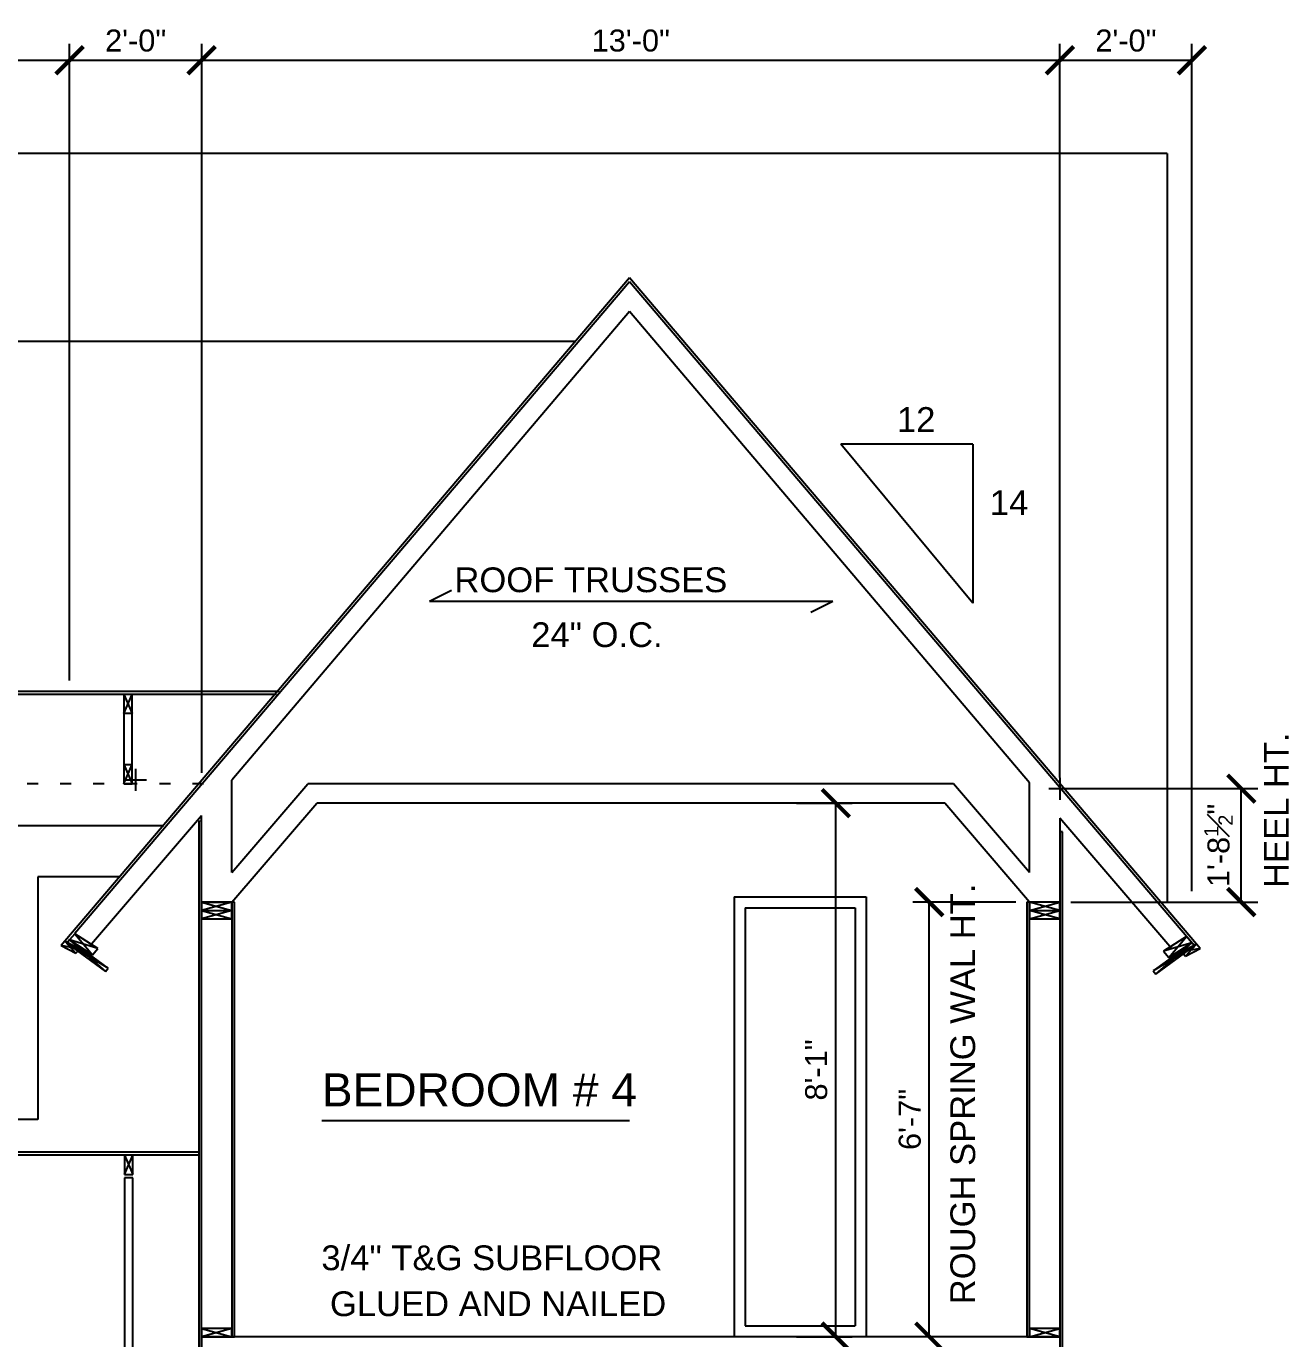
# Model space of a CAD drawing. Header units: inches. Extents: x -28708 to -16583, y 64755 to 66587.
# Drawn here: x -17599.1 to -17369.6, y 64983 to 65221.6 of the extents above; entities that cross this region are included whole.
import ezdxf

# ---------------------------------------------------------------- set-up
doc = ezdxf.new("R2010")
doc.units = ezdxf.units.IN
doc.header["$LTSCALE"] = 20
doc.header["$MEASUREMENT"] = 0
doc.linetypes.add('Dashed Small', pattern=[4, 1, -2, 1])
doc.linetypes.add('Solid', pattern=[0])
for name, color, linetype in [('BLOCKING', 2, 'Continuous'), ('CEILING SECTION', 2, 'Continuous'), ('DIM', 2, 'Continuous'), ('DOOR', 3, 'Continuous'), ('ELEVATION WALL', 5, 'Continuous'), ('ROOF SECTION', 2, 'Continuous'), ('SYMBOLS', 7, 'Continuous'), ('TEXT', 3, 'Continuous'), ('WALL SECTION', 5, 'Continuous')]:
    doc.layers.add(name, color=color, linetype=linetype)
doc.layers.add('SPDIMENSION', color=7, linetype='Continuous', lineweight=0)
doc.layers.add('SPSHAPE_OUTLINE', color=7, linetype='Continuous', lineweight=0)
doc.styles.add('0.25 INCH', font='arial.ttf', dxfattribs={"height": 4})
doc.styles.add('Arial', font='arial.ttf')
doc.dimstyles.new('0.25 INCH', dxfattribs={"dimtxt": 4, "dimasz": 5, "dimexe": 3, "dimexo": 2, "dimgap": 1.5, "dimtad": 1, "dimdec": 3, "dimzin": 3, "dimdsep": 46, "dimlunit": 4, "dimtxsty": '0.25 INCH', "dimblk": 'ARCHTICK', "dimcen": 0.09, "dimclrd": 95, "dimclre": 8, "dimclrt": 30, "dimadec": 0, "dimazin": 0, "dimtfac": 0.65, "dimtdec": 3, "dimtofl": 0, "dimtmove": 2, "dimatfit": 3, "dimfxl": 0.18, "dimfrac": 1, "dimtolj": 1, "dimtzin": 0, "dimlwd": -1, "dimlwe": -1, "dimarcsym": 0})

# ---------------------------------------------------------------- blocks, each defined once
blk = doc.blocks.new('_ArchTick')
at = {"color": 0, "linetype": 'ByBlock', "const_width": 0.15}
blk.add_lwpolyline([(-0.5, -0.5), (0.5, 0.5)], dxfattribs=at)
blk = doc.blocks.new('*D637')
at = {"layer": 'DEFPOINTS', "color": 0, "linetype": 'ByBlock', "lineweight": -2, "transparency": 16777216}
for p in [(-17591.2, 65215.45), (-17591.2, 65100.69), (-17747.2, 65096.64)]:
    blk.add_point(p, dxfattribs=at)
at = {"layer": 'DIM', "color": 8, "transparency": 16777216}
for p, q in [((-17747.2, 65098.64), (-17747.2, 65218.45)), ((-17591.2, 65102.69), (-17591.2, 65218.45))]:
    blk.add_line(p, q, dxfattribs=at)
at = {"layer": 'DIM', "color": 95, "transparency": 16777216}
blk.add_line((-17747.2, 65215.45), (-17591.2, 65215.45), dxfattribs=at)
at = {"layer": 'DIM', "color": 95, "linetype": 'ByBlock', "transparency": 16777216, "xscale": 5, "yscale": 5, "zscale": 5, "rotation": 180}
blk.add_blockref('_ArchTick', (-17747.2, 65215.45), dxfattribs=at)
at = {"layer": 'DIM', "color": 95, "linetype": 'ByBlock', "transparency": 16777216, "xscale": 5, "yscale": 5, "zscale": 5}
blk.add_blockref('_ArchTick', (-17591.2, 65215.45), dxfattribs=at)
at = {"layer": 'DIM', "color": 30, "linetype": 'ByBlock', "lineweight": -2, "transparency": 16777216, "insert": (-17669.2, 65219), "char_height": 4, "attachment_point": 5, "style": 'Arial'}
blk.add_mtext('\\A1;13\'-0"', dxfattribs=at)
blk = doc.blocks.new('*D638')
at = {"layer": 'DEFPOINTS', "color": 0, "linetype": 'ByBlock', "lineweight": -2, "transparency": 16777216}
for p in [(-17567.2, 65215.45), (-17591.2, 65100.69), (-17567.2, 65083.87)]:
    blk.add_point(p, dxfattribs=at)
at = {"layer": 'DIM', "color": 8, "transparency": 16777216}
for p, q in [((-17591.2, 65102.69), (-17591.2, 65218.45)), ((-17567.2, 65085.87), (-17567.2, 65218.45))]:
    blk.add_line(p, q, dxfattribs=at)
at = {"layer": 'DIM', "color": 95, "transparency": 16777216}
blk.add_line((-17591.2, 65215.45), (-17567.2, 65215.45), dxfattribs=at)
at = {"layer": 'DIM', "color": 95, "linetype": 'ByBlock', "transparency": 16777216, "xscale": 5, "yscale": 5, "zscale": 5, "rotation": 180}
blk.add_blockref('_ArchTick', (-17591.2, 65215.45), dxfattribs=at)
at = {"layer": 'DIM', "color": 95, "linetype": 'ByBlock', "transparency": 16777216, "xscale": 5, "yscale": 5, "zscale": 5}
blk.add_blockref('_ArchTick', (-17567.2, 65215.45), dxfattribs=at)
at = {"layer": 'DIM', "color": 30, "linetype": 'ByBlock', "lineweight": -2, "transparency": 16777216, "insert": (-17579.2, 65219), "char_height": 4, "attachment_point": 5, "style": 'Arial'}
blk.add_mtext('\\A1;2\'-0"', dxfattribs=at)
blk = doc.blocks.new('*D639')
at = {"layer": 'DEFPOINTS', "color": 0, "linetype": 'ByBlock', "lineweight": -2, "transparency": 16777216}
for p in [(-17411.2, 65215.45), (-17567.2, 65083.87), (-17411.2, 65083.01)]:
    blk.add_point(p, dxfattribs=at)
at = {"layer": 'DIM', "color": 8, "transparency": 16777216}
for p, q in [((-17567.2, 65085.87), (-17567.2, 65218.45)), ((-17411.2, 65085.01), (-17411.2, 65218.45))]:
    blk.add_line(p, q, dxfattribs=at)
at = {"layer": 'DIM', "color": 95, "transparency": 16777216}
blk.add_line((-17567.2, 65215.45), (-17411.2, 65215.45), dxfattribs=at)
at = {"layer": 'DIM', "color": 95, "linetype": 'ByBlock', "transparency": 16777216, "xscale": 5, "yscale": 5, "zscale": 5, "rotation": 180}
blk.add_blockref('_ArchTick', (-17567.2, 65215.45), dxfattribs=at)
at = {"layer": 'DIM', "color": 95, "linetype": 'ByBlock', "transparency": 16777216, "xscale": 5, "yscale": 5, "zscale": 5}
blk.add_blockref('_ArchTick', (-17411.2, 65215.45), dxfattribs=at)
at = {"layer": 'DIM', "color": 30, "linetype": 'ByBlock', "lineweight": -2, "transparency": 16777216, "insert": (-17489.2, 65219), "char_height": 4, "attachment_point": 5, "style": 'Arial'}
blk.add_mtext('\\A1;13\'-0"', dxfattribs=at)
blk = doc.blocks.new('*D640')
at = {"layer": 'DEFPOINTS', "color": 0, "linetype": 'ByBlock', "lineweight": -2, "transparency": 16777216}
for p in [(-17387.2, 65215.45), (-17411.2, 65083.01), (-17387.2, 65062.37)]:
    blk.add_point(p, dxfattribs=at)
at = {"layer": 'DIM', "color": 8, "transparency": 16777216}
for p, q in [((-17411.2, 65085.01), (-17411.2, 65218.45)), ((-17387.2, 65064.37), (-17387.2, 65218.45))]:
    blk.add_line(p, q, dxfattribs=at)
at = {"layer": 'DIM', "color": 95, "transparency": 16777216}
blk.add_line((-17411.2, 65215.45), (-17387.2, 65215.45), dxfattribs=at)
at = {"layer": 'DIM', "color": 95, "linetype": 'ByBlock', "transparency": 16777216, "xscale": 5, "yscale": 5, "zscale": 5, "rotation": 180}
blk.add_blockref('_ArchTick', (-17411.2, 65215.45), dxfattribs=at)
at = {"layer": 'DIM', "color": 95, "linetype": 'ByBlock', "transparency": 16777216, "xscale": 5, "yscale": 5, "zscale": 5}
blk.add_blockref('_ArchTick', (-17387.2, 65215.45), dxfattribs=at)
at = {"layer": 'DIM', "color": 30, "linetype": 'ByBlock', "lineweight": -2, "transparency": 16777216, "insert": (-17399.2, 65219), "char_height": 4, "attachment_point": 5, "style": 'Arial'}
blk.add_mtext('\\A1;2\'-0"', dxfattribs=at)
blk = doc.blocks.new('*D642')
at = {"layer": 'DEFPOINTS', "color": 0, "linetype": 'Solid', "lineweight": -2, "transparency": 16777216}
for p in [(-17461.06, 65080.37), (-17451.94, 65080.37), (-17461.06, 64983.37)]:
    blk.add_point(p, dxfattribs=at)
at = {"layer": 'TEXT', "color": 8, "transparency": 16777216}
for p, q in [((-17459.06, 65080.37), (-17448.94, 65080.37)), ((-17459.06, 64983.37), (-17448.94, 64983.37))]:
    blk.add_line(p, q, dxfattribs=at)
at = {"layer": 'TEXT', "color": 95, "transparency": 16777216}
blk.add_line((-17451.94, 64983.37), (-17451.94, 65080.37), dxfattribs=at)
at = {"layer": 'TEXT', "color": 95, "linetype": 'Solid', "transparency": 16777216, "xscale": 5, "yscale": 5, "zscale": 5}
for p, rotation in [((-17451.94, 65080.37), 90), ((-17451.94, 64983.37), 270)]:
    blk.add_blockref('_ArchTick', p, dxfattribs=dict(at, rotation=rotation))
at = {"layer": 'TEXT', "color": 30, "linetype": 'Solid', "transparency": 16777216, "insert": (-17455.48, 65031.87), "char_height": 4, "attachment_point": 5, "rotation": 90, "style": 'Arial'}
blk.add_mtext('\\A1;8\'-1"', dxfattribs=at)
blk = doc.blocks.new('*D643')
at = {"layer": 'DEFPOINTS', "color": 0, "linetype": 'ByBlock', "lineweight": -2, "transparency": 16777216}
for p in [(-17434.94, 65062.37), (-17417.2, 65062.37), (-17417.2, 64983.37)]:
    blk.add_point(p, dxfattribs=at)
at = {"layer": 'DIM', "color": 8, "transparency": 16777216}
for p, q in [((-17419.2, 65062.37), (-17437.94, 65062.37)), ((-17419.2, 64983.37), (-17437.94, 64983.37))]:
    blk.add_line(p, q, dxfattribs=at)
at = {"layer": 'DIM', "color": 95, "transparency": 16777216}
blk.add_line((-17434.94, 64983.37), (-17434.94, 65062.37), dxfattribs=at)
at = {"layer": 'DIM', "color": 95, "linetype": 'ByBlock', "transparency": 16777216, "xscale": 5, "yscale": 5, "zscale": 5}
for p, rotation in [((-17434.94, 65062.37), 90), ((-17434.94, 64983.37), 270)]:
    blk.add_blockref('_ArchTick', p, dxfattribs=dict(at, rotation=rotation))
at = {"layer": 'DIM', "color": 30, "linetype": 'ByBlock', "lineweight": -2, "transparency": 16777216, "insert": (-17438.48, 65022.87), "char_height": 4, "attachment_point": 5, "rotation": 90, "style": 'Arial'}
blk.add_mtext('\\A1;6\'-7"', dxfattribs=at)
blk = doc.blocks.new('*D647')
at = {"layer": 'DEFPOINTS', "color": 0, "linetype": 'ByBlock', "lineweight": -2, "transparency": 16777216}
for p in [(-17411.2, 65083.01), (-17378.23, 65083.01), (-17411.2, 65062.37)]:
    blk.add_point(p, dxfattribs=at)
at = {"layer": 'DIM', "color": 8, "transparency": 16777216}
for p, q in [((-17409.2, 65083.01), (-17375.23, 65083.01)), ((-17409.2, 65062.37), (-17375.23, 65062.37))]:
    blk.add_line(p, q, dxfattribs=at)
at = {"layer": 'DIM', "color": 95, "transparency": 16777216}
blk.add_line((-17378.23, 65062.37), (-17378.23, 65083.01), dxfattribs=at)
at = {"layer": 'DIM', "color": 95, "linetype": 'ByBlock', "transparency": 16777216, "xscale": 5, "yscale": 5, "zscale": 5}
for p, rotation in [((-17378.23, 65083.01), 90), ((-17378.23, 65062.37), 270)]:
    blk.add_blockref('_ArchTick', p, dxfattribs=dict(at, rotation=rotation))
at = {"layer": 'DIM', "color": 30, "linetype": 'ByBlock', "lineweight": -2, "transparency": 16777216, "insert": (-17382.38, 65072.69), "char_height": 4, "attachment_point": 5, "rotation": 90, "style": '0.25 INCH'}
blk.add_mtext('\\A1;1\'-8{\\H0.65x;\\S1#2;}"', dxfattribs=at)

msp = doc.modelspace()

# ---------------------------------------------------------------- linework, layer by layer
at = {"layer": 'BLOCKING', "linetype": 'Solid'}
for p, q in [((-17579.8462, 65100.1438), (-17581.3462, 65100.1438)), ((-17581.3462, 65100.1438), (-17579.8462, 65096.6438)), ((-17581.3462, 65096.6438), (-17579.8462, 65100.1438)), ((-17581.3462, 65100.1438), (-17581.3462, 65083.8704)), ((-17579.8462, 65083.8704), (-17579.8462, 65100.1438)), ((-17579.8462, 65096.6438), (-17581.3462, 65096.6438)), ((-17567.2038, 65062.3704), (-17567.2038, 65059.3704)), ((-17561.2038, 65062.3704), (-17567.2038, 65062.3704)), ((-17561.7038, 65062.3704), (-17567.2038, 65060.8704)), ((-17567.2038, 65062.3704), (-17561.7038, 65060.8704)), ((-17567.2033, 65062.3702), (-17561.7038, 65062.3704)), ((-17561.7038, 65059.3704), (-17561.7038, 65062.3704)), ((-17411.2033, 65062.3704), (-17417.2033, 65062.3704)), ((-17416.7033, 65062.3704), (-17416.7033, 65059.3704)), ((-17416.7033, 65060.8704), (-17411.2033, 65062.3704)), ((-17411.2033, 65060.8704), (-17416.7033, 65062.3704)), ((-17411.2033, 65059.3704), (-17411.2033, 65062.3704)), ((-17561.7038, 65060.8704), (-17567.2038, 65059.3704)), ((-17567.2038, 65060.8704), (-17561.7038, 65059.3704)), ((-17567.2038, 65060.8704), (-17561.7038, 65060.8704)), ((-17416.7033, 65059.3704), (-17411.2033, 65060.8704)), ((-17411.2033, 65059.3704), (-17416.7033, 65060.8704)), ((-17416.7033, 65060.8704), (-17411.2033, 65060.8704)), ((-17567.2038, 65059.3704), (-17561.7038, 65059.3704)), ((-17416.7033, 65059.3704), (-17411.2033, 65059.3704)), ((-17592.0849, 65055.2511), (-17592.7355, 65054.4922)), ((-17589.4279, 65053.8483), (-17592.0849, 65055.2511)), ((-17592.0849, 65055.2511), (-17590.0785, 65053.0894)), ((-17591.2173, 65055.4952), (-17591.705, 65054.9263)), ((-17591.705, 65054.9263), (-17584.6828, 65049.7809)), ((-17584.1951, 65050.3498), (-17591.705, 65054.9263)), ((-17590.2414, 65056.634), (-17591.2173, 65055.4952)), ((-17584.1951, 65050.3498), (-17591.2173, 65055.4952)), ((-17591.2173, 65055.4952), (-17584.6828, 65049.7809)), ((-17591.2173, 65055.4952), (-17587.0414, 65052.7915)), ((-17586.0655, 65053.9302), (-17591.2173, 65055.4952)), ((-17586.0655, 65053.9302), (-17590.2414, 65056.634)), ((-17590.2414, 65056.634), (-17587.0414, 65052.7915)), ((-17387.2033, 65055.0058), (-17394.2254, 65049.8604)), ((-17393.7377, 65049.2915), (-17387.2033, 65055.0058)), ((-17388.1792, 65056.1446), (-17392.3551, 65053.4408)), ((-17387.2033, 65055.0058), (-17392.3551, 65053.4408)), ((-17391.3792, 65052.302), (-17388.1792, 65056.1446)), ((-17391.3792, 65052.302), (-17387.2033, 65055.0058)), ((-17386.379, 65054.7245), (-17389.0359, 65053.3217)), ((-17388.3854, 65052.5629), (-17386.379, 65054.7245)), ((-17387.2033, 65055.0058), (-17388.1792, 65056.1446)), ((-17386.7156, 65054.4369), (-17387.2033, 65055.0058)), ((-17385.7284, 65053.9657), (-17386.379, 65054.7245)), ((-17592.7355, 65054.4922), (-17590.0785, 65053.0894)), ((-17589.4279, 65053.8483), (-17592.7355, 65054.4922)), ((-17590.0785, 65053.0894), (-17589.4279, 65053.8483)), ((-17587.0414, 65052.7915), (-17586.0655, 65053.9302)), ((-17386.7156, 65054.4369), (-17394.2254, 65049.8604)), ((-17393.7377, 65049.2915), (-17386.7156, 65054.4369)), ((-17392.3551, 65053.4408), (-17391.3792, 65052.302)), ((-17385.7284, 65053.9657), (-17389.0359, 65053.3217)), ((-17389.0359, 65053.3217), (-17388.3854, 65052.5629)), ((-17388.3854, 65052.5629), (-17385.7284, 65053.9657)), ((-17584.6828, 65049.7809), (-17584.1951, 65050.3498)), ((-17394.2254, 65049.8604), (-17393.7377, 65049.2915)), ((-17581.2038, 65016.3731), (-17581.2038, 65012.8731)), ((-17579.7038, 65016.3731), (-17581.2038, 65016.3731)), ((-17581.2038, 65016.3731), (-17579.7038, 65012.8731)), ((-17581.2038, 65012.8731), (-17579.7038, 65016.3731)), ((-17579.7038, 65012.8731), (-17579.7038, 65016.3731)), ((-17581.2038, 65012.8731), (-17579.7038, 65012.8731)), ((-17579.7038, 65012.2481), (-17581.2038, 65012.2481)), ((-17561.7038, 64984.8704), (-17567.2038, 64984.8704)), ((-17561.7038, 64984.8704), (-17567.2038, 64983.3704)), ((-17567.2038, 64984.8704), (-17561.7038, 64983.3704)), ((-17567.2038, 64984.8704), (-17567.2038, 64971.3699)), ((-17567.2038, 64983.3704), (-17561.7038, 64983.3704)), ((-17561.7038, 64983.3704), (-17561.7038, 64984.8704)), ((-17561.7038, 64983.3709), (-17561.2038, 64983.3709)), ((-17417.2033, 64983.3709), (-17416.7033, 64983.3709)), ((-17411.2033, 64984.8704), (-17416.7033, 64984.8704)), ((-17416.7033, 64984.8704), (-17416.7033, 64983.3704)), ((-17416.7033, 64983.3704), (-17411.2033, 64984.8704)), ((-17411.2033, 64983.3704), (-17416.7033, 64984.8704)), ((-17416.7033, 64983.3704), (-17411.2033, 64983.3704)), ((-17411.2033, 64983.3704), (-17411.2033, 64984.8704))]:
    msp.add_line(p, q, dxfattribs=at)
at = {"layer": 'CEILING SECTION', "linetype": 'Solid'}
msp.add_line((-17411.2033, 64983.3704), (-17567.2038, 64983.3704), dxfattribs=at)
at = {"layer": 'DOOR', "linetype": 'ByBlock', "lineweight": -2}
for p, q in [((-17470.4097, 65063.3704), (-17470.4097, 64983.3704)), ((-17470.4097, 65063.3704), (-17446.4097, 65063.3704)), ((-17446.4097, 65063.3704), (-17446.4097, 64983.3704)), ((-17468.4097, 65061.3704), (-17468.4097, 64985.3704)), ((-17468.4097, 65061.3704), (-17448.4097, 65061.3704)), ((-17448.4097, 65061.3704), (-17448.4097, 64985.3704)), ((-17468.4097, 64985.3704), (-17448.4097, 64985.3704))]:
    msp.add_line(p, q, dxfattribs=at)
at = {"layer": 'ELEVATION WALL', "color": 4, "linetype": 'Solid', "ltscale": 28.8}
for p, q in [((-17574.0903, 65076.2445), (-17747.2028, 65076.2445)), ((-17596.9538, 65066.9945), (-17596.9538, 65022.8699)), ((-17582.019, 65066.9945), (-17596.9538, 65066.9945))]:
    msp.add_line(p, q, dxfattribs=at)
at = {"layer": 'ELEVATION WALL', "color": 4, "linetype": 'Solid'}
msp.add_line((-17596.9538, 65022.8699), (-17717.4538, 65022.8699), dxfattribs=at)
at = {"layer": 'ROOF SECTION', "linetype": 'Solid'}
for p, q in [((-17391.7284, 65198.4959), (-18024.953, 65198.4959)), ((-17391.7284, 65198.4959), (-17391.7284, 65062.5801)), ((-17489.4198, 65175.9022), (-17592.0714, 65055.2666)), ((-17489.4198, 65175.1337), (-17590.2276, 65056.6492)), ((-17386.3767, 65054.7265), (-17489.4198, 65175.9022)), ((-17386.7151, 65054.4361), (-17489.4198, 65175.1337)), ((-17489.4198, 65169.756), (-17561.7038, 65084.5496)), ((-17416.7033, 65084.0444), (-17489.4198, 65169.756)), ((-17499.3787, 65164.2836), (-17760.9528, 65164.2836)), ((-17553.6051, 65100.1438), (-17760.9528, 65100.1438)), ((-17553.129, 65100.6994), (-17747.9117, 65100.6465)), ((-17561.7038, 65067.7481), (-17561.7038, 65084.5496)), ((-17561.7038, 65067.7481), (-17547.8846, 65083.8704)), ((-17430.5224, 65083.8704), (-17547.8846, 65083.8704)), ((-17416.7033, 65067.7481), (-17430.5224, 65083.8704)), ((-17416.7033, 65067.7481), (-17416.7033, 65084.0444)), ((-17411.2033, 65085.0058), (-17411.2033, 65081.0058)), ((-17409.2033, 65083.0058), (-17413.2033, 65083.0058)), ((-17561.7038, 65062.3704), (-17546.2751, 65080.3704)), ((-17432.1319, 65080.3704), (-17546.2751, 65080.3704)), ((-17416.7033, 65062.3704), (-17432.1319, 65080.3704)), ((-17587.5704, 65054.3717), (-17567.2038, 65078.1327)), ((-17567.2038, 65062.3704), (-17567.2038, 65078.1327)), ((-17390.8366, 65053.8668), (-17411.2033, 65077.6278)), ((-17567.7038, 65016.9), (-17761.4065, 65016.9)), ((-17567.7038, 65016.3731), (-17760.9547, 65016.3731)), ((-17581.2038, 65012.2481), (-17581.2038, 64972.1199)), ((-17579.7038, 64972.1199), (-17579.7038, 65012.2481))]:
    msp.add_line(p, q, dxfattribs=at)
at = {"layer": 'ROOF SECTION', "linetype": 'Dashed Small'}
for p, q in [((-17581.3462, 65087.3704), (-17579.8462, 65087.3704)), ((-17581.3462, 65087.3704), (-17579.8462, 65083.8704)), ((-17581.3462, 65083.8704), (-17579.8462, 65087.3704)), ((-17579.2035, 65086.6182), (-17579.2035, 65082.6182)), ((-17581.3462, 65083.8704), (-17579.8462, 65083.8704)), ((-17581.2035, 65084.6182), (-17577.2035, 65084.6182))]:
    msp.add_line(p, q, dxfattribs=at)
at = {"layer": 'ROOF SECTION', "linetype": 'Dashed Small', "ltscale": 0.1}
msp.add_line((-17566.8952, 65083.8704), (-17747.2028, 65083.8704), dxfattribs=at)
at = {"layer": 'SPDIMENSION', "color": 3, "linetype": 'Solid', "true_color": 0x00ff00}
msp.add_line((-17421.2033, 65062.3704), (-17437.6531, 65062.3704), dxfattribs=at)
at = {"layer": 'SPSHAPE_OUTLINE', "color": 1, "linetype": 'Solid', "true_color": 0xff0000}
for p, q in [((-17567.2038, 65077.0872), (-17567.7038, 65077.0872)), ((-17411.2033, 64982.6204), (-17411.2033, 64983.3704))]:
    msp.add_line(p, q, dxfattribs=at)
at = {"layer": 'SYMBOLS', "color": 3, "linetype": 'Solid'}
for p, q in [((-17427.0244, 65145.6209), (-17451.0244, 65145.6209)), ((-17427.0244, 65116.7454), (-17451.0244, 65145.6209)), ((-17427.0244, 65145.6209), (-17427.0244, 65116.7454))]:
    msp.add_line(p, q, dxfattribs=at)
at = {"layer": 'TEXT', "linetype": 'Solid'}
for p, q in [((-17525.8044, 65117.067), (-17521.8044, 65119.067)), ((-17525.8044, 65117.067), (-17452.4504, 65117.067)), ((-17456.4504, 65115.067), (-17452.4504, 65117.067)), ((-17545.3605, 65022.6604), (-17489.4382, 65022.6604))]:
    msp.add_line(p, q, dxfattribs=at)
at = {"layer": 'WALL SECTION', "linetype": 'Solid'}
for p, q in [((-17567.7038, 65077.0872), (-17567.7038, 64862.3707)), ((-17567.2038, 64862.3707), (-17567.2038, 65077.0872)), ((-17411.2033, 65077.6278), (-17411.2033, 64862.3712)), ((-17410.7033, 65075.1497), (-17411.2033, 65075.1497)), ((-17410.7033, 64862.3712), (-17410.7033, 65075.1497)), ((-17561.7038, 65062.3704), (-17561.7038, 64983.4969)), ((-17561.2038, 64983.4969), (-17561.2038, 65062.3704)), ((-17417.2033, 65062.3704), (-17417.2033, 64983.3709)), ((-17416.7033, 64983.3709), (-17416.7033, 65062.3704))]:
    msp.add_line(p, q, dxfattribs=at)

# ---------------------------------------------------------------- texts
at = {"layer": 'TEXT', "linetype": 'Solid', "style": 'Arial'}
for s, rotation, p in [('12', 360, (-17440.8268, 65147.8709)), ('14', 360, (-17423.9424, 65132.7459)), ('24" O.C.', 360, (-17507.3, 65108.7554)), ('HEEL HT.', 90, (-17369.6095, 65064.9475)), ('ROUGH SPRING WAL HT.', 90, (-17426.608, 64989.2703))]:
    msp.add_text(s, height=4.5, rotation=rotation, dxfattribs=at).set_placement(p)
for s, height, p in [('  ROOF TRUSSES  ', 4.5, (-17524.753, 65118.7315)), ('BEDROOM # 4', 6, (-17545.3605, 65025.2449)), ('3/4" T&G SUBFLOOR', 4.5, (-17545.4363, 64995.4627)), ('GLUED AND NAILED', 4.5, (-17543.8844, 64987.1084))]:
    msp.add_text(s, height=height, dxfattribs=at).set_placement(p)

# ---------------------------------------------------------------- dimensions: what is measured, and where the dimension line sits
at = {"layer": 'DIM', "linetype": 'ByBlock', "lineweight": -2}
for base, p1, p2, picture, middle in [((-17591.2038, 65215.4543), (-17747.2028, 65096.6438), (-17591.2038, 65100.6891), '*D637', (-17669.2033, 65218.998)), ((-17567.2038, 65215.4543), (-17591.2038, 65100.6891), (-17567.2038, 65083.8704), '*D638', (-17579.2038, 65218.9966)), ((-17411.203264, 65215.454349), (-17567.203756, 65083.870442), (-17411.203264, 65083.005776), '*D639', (-17489.20351, 65218.998005)), ((-17387.2033, 65215.4543), (-17411.2033, 65083.0058), (-17387.2033, 65062.3704), '*D640', (-17399.2033, 65218.9966))]:
    dim = msp.add_linear_dim(base=base, p1=p1, p2=p2, dimstyle='0.25 INCH', override={"dimtxsty": 'Arial'}, dxfattribs=at)
    dim.commit()
    dim.dimension.update_dxf_attribs({"geometry": picture, "text_midpoint": middle})
for base, p1, p2, override, picture, middle in [((-17378.2333, 65083.0058), (-17411.2033, 65062.3704), (-17411.2033, 65083.0058), {"dimdec": 1}, '*D647', (-17382.378, 65072.6881)), ((-17434.942, 65062.3704), (-17417.2033, 64983.3704), (-17417.2033, 65062.3704), {"dimtxsty": 'Arial'}, '*D643', (-17438.4843, 65022.8704))]:
    dim = msp.add_linear_dim(base=base, p1=p1, p2=p2, angle=90, dimstyle='0.25 INCH', override=override, dxfattribs=at)
    dim.commit()
    dim.dimension.update_dxf_attribs({"geometry": picture, "text_midpoint": middle})
at = {"layer": 'TEXT', "linetype": 'Solid'}
dim = msp.add_linear_dim(base=(-17451.9422, 65080.3704), p1=(-17461.0562, 64983.3704), p2=(-17461.0562, 65080.3704), angle=90, dimstyle='0.25 INCH', override={"dimtxsty": 'Arial'}, dxfattribs=at)
dim.commit()
dim.dimension.update_dxf_attribs({"geometry": '*D642', "text_midpoint": (-17455.4845, 65031.8704)})

doc.saveas('drawing.dxf')
